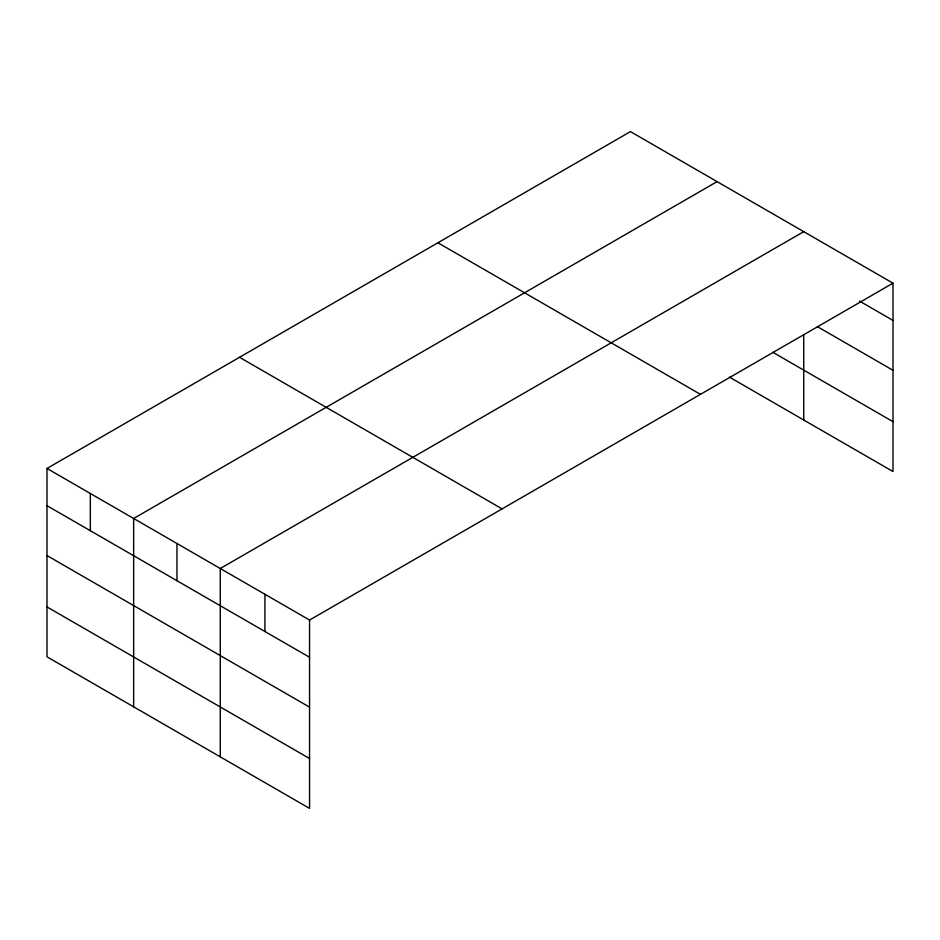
<?xml version="1.0" encoding="UTF-8"?>
<svg xmlns="http://www.w3.org/2000/svg" width="940" height="940" viewBox="0 0 940 940"><rect width="100%" height="100%" fill="white"/><g stroke="black" fill="none" stroke-linecap="round" stroke-linejoin="round"><path stroke-width="1.41" d="M729.464 377.128L893 471.539L893 283.187L630.446 131.612L47 468.461L47 656.813L309.554 808.388L309.554 620.048L47 468.461M717.091 181.632L133.644 518.481L133.644 706.833M803.735 231.651L220.289 568.5L220.289 756.853M309.554 620.048L893 283.187M859.524 301.094L893 320.423M817.365 326.627L893 370.289M772.786 352.265L893 421.672M437.911 242.767L700.465 394.353M239.536 357.306L502.089 508.881M47 505.685L309.554 657.272M47 555.563L309.554 707.139M47 606.934L309.554 758.521M803.735 334.899L803.735 420.004M264.916 594.28L264.916 631.504M176.967 543.496L176.967 580.72M90.322 493.477L90.322 530.701"/></g></svg>
